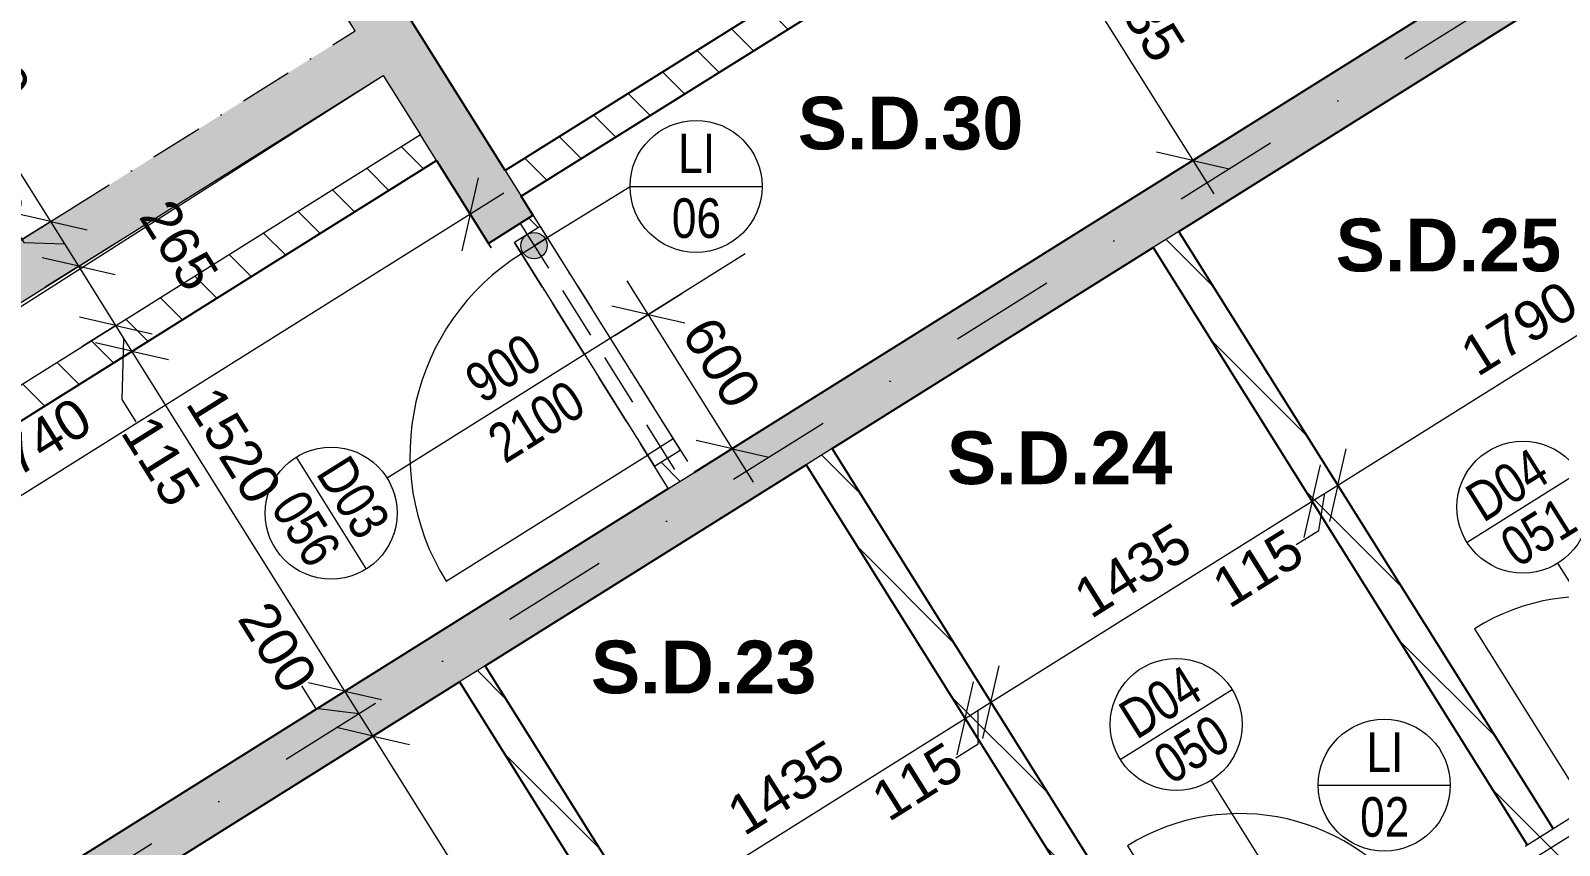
# Model space of a CAD drawing. Header units: millimetres. Extents: x -45523 to 44975, y -3459 to 74573.
# Drawn here: x -26031 to -20241, y 59527 to 62615 of the extents above; entities that cross this region are included whole.
import ezdxf

# ---------------------------------------------------------------- set-up
doc = ezdxf.new("R2010")
doc.units = ezdxf.units.MM
for name, pattern in [('HA_Dash_3mm-S1mm', [300, 200, -100]), ('HA_DashDot_10mm-S3mm', [1000, 400, -300, 0, -300]), ('HA_DashDot_2_2mm-S0_6mm', [220, 100, -60, 0, -60]), ('HA_DashDot_4mm-S1mm', [400, 200, -100, 0, -100])]:
    doc.linetypes.add(name, pattern=pattern)
for name, color, linetype, lineweight in [('A-____-____-DIMS', 9, 'Continuous', 5), ('A-____-____-DIMS-100', 9, 'Continuous', 5), ('A-AREA-____-IDEN', 9, 'Continuous', 9), ('A-DETL-GENF-OTLN', 9, 'Continuous', 9), ('A-DOOR-____-IDEN', 9, 'Continuous', 9), ('A-DOOR-____-MCUT', 9, 'HA_DashDot_2_2mm-S0_6mm', 9), ('A-DOOR-____-OTLN', 9, 'Continuous', 9), ('A-DOOR-FRAM-MCUT', 9, 'Continuous', 9), ('A-GENM-____-HDLN', 9, 'HA_Dash_3mm-S1mm', 9), ('A-GENM-____-IDEN', 9, 'Continuous', 9), ('A-GENM-____-OTLN', 9, 'Continuous', 9), ('A-WALL-____-MCUT', 9, 'Continuous', 9), ('A-WALL-____-PATT', 9, 'Continuous', 25), ('I-WALL-____-MCUT', 9, 'Continuous', 25), ('S-GRID-____-OTLN', 9, 'Continuous', 5), ('S-STRS-____-MBND', 9, 'HA_DashDot_4mm-S1mm', 9)]:
    doc.layers.add(name, color=color, linetype=linetype, lineweight=lineweight)
doc.styles.add('Arial_2', font='arial.ttf', dxfattribs={"height": 150})
doc.styles.add('Arial_3', font='arial.ttf', dxfattribs={"width": 0.8, "height": 150})
doc.styles.add('Arial_B', font='arialbd.ttf', dxfattribs={"height": 200})
doc.dimstyles.new('Inner_Dimensions', dxfattribs={"dimscale": 304.8, "dimtxt": 153.03891, "dimasz": 0.656168, "dimexe": 0.492126, "dimexo": 0.0625, "dimgap": 0.065617, "dimtad": 1, "dimdec": 0, "dimzin": 0, "dimdsep": 46, "dimtxsty": 'Arial_2', "dimblk1": 'OBLIQUE', "dimblk2": 'OBLIQUE', "dimsah": 1, "dimcen": 0.09, "dimdle": 0.492126, "dimazin": 0, "dimtfac": 1, "dimtdec": 4, "dimtix": 1, "dimtmove": 0, "dimatfit": 3, "dimfxl": 0.492126, "dimfxlon": 1, "dimtvp": 1, "dimtolj": 1, "dimtzin": 0, "dimlwd": 9, "dimlwe": 9, "dimarcsym": 2})
doc.dimstyles.new('Inner_Dimensions_1', dxfattribs={"dimscale": 304.8, "dimtxt": 153.03891, "dimasz": 0.656168, "dimexe": 0.492126, "dimexo": 0.0625, "dimgap": 0.065617, "dimtad": 1, "dimdec": 0, "dimzin": 0, "dimdsep": 46, "dimtxsty": 'Arial_2', "dimblk1": 'OBLIQUE', "dimblk2": 'OBLIQUE', "dimsah": 1, "dimcen": 0.09, "dimdle": 0.492126, "dimazin": 0, "dimtfac": 1, "dimtdec": 4, "dimtix": 1, "dimtmove": 1, "dimatfit": 3, "dimfxl": 0.492126, "dimfxlon": 1, "dimtvp": 1, "dimtolj": 1, "dimtzin": 0, "dimlwd": 9, "dimlwe": 9, "dimarcsym": 2})
doc.dimstyles.new('Inner_Dimensions_2', dxfattribs={"dimscale": 304.8, "dimtxt": 153.03891, "dimasz": 0.656168, "dimexe": 0.492126, "dimexo": 0.0625, "dimgap": 0.065617, "dimtad": 1, "dimdec": 0, "dimzin": 0, "dimdsep": 46, "dimtxsty": 'Arial_2', "dimblk1": 'OBLIQUE', "dimblk2": 'OBLIQUE', "dimsah": 1, "dimcen": 0.09, "dimdle": 0.492126, "dimazin": 0, "dimtfac": 1, "dimtdec": 4, "dimtix": 1, "dimtmove": 2, "dimatfit": 3, "dimfxl": 0.492126, "dimfxlon": 1, "dimtvp": 1, "dimtolj": 1, "dimtzin": 0, "dimlwd": 9, "dimlwe": 9, "dimarcsym": 2})
pattern_1 = [(135, (0, 0), (-106.06602, -106.06602), [])]

# ---------------------------------------------------------------- blocks, each defined once
blk = doc.blocks.new('HA_DR_Single_Swing_Solid - In_900x2100_SKLEP D03-2323771-1PP_GARAZ')
at = {"layer": 'A-DOOR-____-MCUT'}
for p, q in [((-450, 57.5), (450, 57.5)), ((-450, -57.5), (450, -57.5))]:
    blk.add_line(p, q, dxfattribs=at)
at = {"layer": 'A-DOOR-____-OTLN'}
for p, q in [((-500, 57.5), (500, 57.5)), ((-500, -57.5), (500, -57.5))]:
    blk.add_line(p, q, dxfattribs=at)
at = {"layer": 'A-DOOR-____-OTLN', "lineweight": 5}
blk.add_line((450, -957.5), (450, -57.5), dxfattribs=at)
blk.add_arc((450, -57.5), 900, 180, 270, dxfattribs=at)
at = {"layer": 'A-DOOR-FRAM-MCUT'}
for p, q in [((-500, 57.5), (-500, -57.5)), ((-450, -57.5), (-450, 57.5)), ((450, 57.5), (450, -57.5)), ((500, -57.5), (500, 57.5))]:
    blk.add_line(p, q, dxfattribs=at)
blk = doc.blocks.new('HA_DR_Single_Swing_Solid - In_800x2100_SKLEP-V11-1PP_GARAZ')
at = {"layer": 'A-DOOR-____-MCUT'}
for p, q in [((-400, 57.5), (400, 57.5)), ((-400, -57.5), (400, -57.5))]:
    blk.add_line(p, q, dxfattribs=at)
at = {"layer": 'A-DOOR-____-OTLN', "lineweight": 5}
blk.add_line((400, -857.5), (400, -57.5), dxfattribs=at)
blk.add_arc((400, -57.5), 800, 180, 270, dxfattribs=at)
at = {"layer": 'A-DOOR-FRAM-MCUT'}
for p, q in [((-450, 57.5), (-450, -57.5)), ((-400, -57.5), (-400, 57.5)), ((400, 57.5), (400, -57.5)), ((450, -57.5), (450, 57.5))]:
    blk.add_line(p, q, dxfattribs=at)
blk = doc.blocks.new('HA_GM_Shaft_Rectangle - Default-2321910-1PP_GARAZ')
at = {"layer": 'A-DETL-GENF-OTLN'}
for p, q in [((26.5, -26.5), (3740, 0)), ((0, -265), (26.5, -26.5))]:
    blk.add_line(p, q, dxfattribs=at)
at = {"layer": 'A-GENM-____-OTLN'}
for p, q in [((0, -265), (0, 0)), ((0, 0), (3740, 0)), ((3740, 0), (3740, -265)), ((3740, -265), (0, -265))]:
    blk.add_line(p, q, dxfattribs=at)
blk = doc.blocks.new('TB_Porotherm KP11_5_1250mm - TB_Porotherm KP11_5_1250mm-2113159-1PP_GARAZ')
at = {"layer": 'A-GENM-____-HDLN'}
for p, q in [((-625, 57.5), (625, 57.5)), ((-625, 0), (625, 0)), ((625, -57.5), (-625, -57.5))]:
    blk.add_line(p, q, dxfattribs=at)
blk = doc.blocks.new('TB_Porotherm KP11_5_1150mm - TB_Porotherm KP11_5_1150mm-2359378-1PP_GARAZ')
at = {"layer": 'A-GENM-____-HDLN'}
for p, q in [((-624.9, 0), (525.1, 0)), ((-624.8, 57.5), (525.2, 57.5)), ((525.2, -57.5), (-624.8, -57.5))]:
    blk.add_line(p, q, dxfattribs=at)
blk = doc.blocks.new('DIMBLOCK103-1PP_GARAZ')
at = {"layer": 'A-____-____-DIMS-100', "lineweight": 9}
for p, q in [((-24861.4, 59862.1), (-24607.2, 60021.4)), ((-24734.3, 59941.7), (-24872.1, 59973.4)), ((-24734.3, 59941.7), (-24861.4, 59862.1)), ((-23316.9, 57679), (-24734.3, 59941.7)), ((-24734.3, 59941.7), (-24596.5, 59910.1)), ((-23444.1, 57599.4), (-23189.8, 57758.6)), ((-23316.9, 57679), (-23454.8, 57710.7)), ((-23316.9, 57679), (-23444.1, 57599.4)), ((-23316.9, 57679), (-23179.1, 57647.3))]:
    blk.add_line(p, q, dxfattribs=at)
at = {"layer": 'A-____-____-DIMS-100', "color": 0, "lineweight": 9, "insert": (-23756.6, 58785.3), "char_height": 150, "width": 553.765, "attachment_point": 1, "rotation": 302.06239, "line_spacing_factor": 0.941778, "style": 'Arial_2'}
blk.add_mtext('2670', dxfattribs=at)
blk = doc.blocks.new('_Oblique')
at = {"color": 0, "linetype": 'ByBlock', "lineweight": -2}
blk.add_line((-0.5, -0.5), (0.5, 0.5), dxfattribs=at)
blk = doc.blocks.new('DIMBLOCK104-1PP_GARAZ')
at = {"layer": 'A-____-____-DIMS-100', "lineweight": 9}
for p, q in [((-24967.6, 60031.6), (-24713.3, 60190.9)), ((-25005.2, 60132), (-24952.1, 60047.3)), ((-24840.5, 60111.2), (-24978.3, 60142.9)), ((-24840.5, 60111.2), (-24967.6, 60031.6)), ((-24734.3, 59941.7), (-24840.5, 60111.2)), ((-24840.5, 60111.2), (-24702.6, 60079.6)), ((-24952.1, 60047.3), (-24787.4, 60026.5)), ((-24861.4, 59862.1), (-24607.2, 60021.4)), ((-24734.3, 59941.7), (-24872.1, 59973.4)), ((-24734.3, 59941.7), (-24861.4, 59862.1)), ((-24734.3, 59941.7), (-24596.5, 59910.1))]:
    blk.add_line(p, q, dxfattribs=at)
at = {"layer": 'A-____-____-DIMS-100', "color": 0, "lineweight": 9, "insert": (-25123.7, 60466.2), "char_height": 150, "width": 415.324, "attachment_point": 1, "rotation": 302.06239, "line_spacing_factor": 0.941778, "style": 'Arial_2'}
blk.add_mtext('200', dxfattribs=at)
blk = doc.blocks.new('DIMBLOCK105-1PP_GARAZ')
at = {"layer": 'A-____-____-DIMS-100', "lineweight": 9}
for p, q in [((-25774.5, 61319.8), (-25520.2, 61479)), ((-25647.3, 61399.4), (-25785.2, 61431)), ((-25647.3, 61399.4), (-25774.5, 61319.8)), ((-24840.5, 60111.2), (-25647.3, 61399.4)), ((-25647.3, 61399.4), (-25509.5, 61367.7)), ((-24967.6, 60031.6), (-24713.3, 60190.9)), ((-24840.5, 60111.2), (-24978.3, 60142.9)), ((-24840.5, 60111.2), (-24967.6, 60031.6)), ((-24840.5, 60111.2), (-24702.6, 60079.6))]:
    blk.add_line(p, q, dxfattribs=at)
at = {"layer": 'A-____-____-DIMS-100', "color": 0, "lineweight": 9, "insert": (-25319.9, 61281.1), "char_height": 150, "width": 553.765, "attachment_point": 1, "rotation": 302.06239, "line_spacing_factor": 0.941778, "style": 'Arial_2'}
blk.add_mtext('1520', dxfattribs=at)
blk = doc.blocks.new('DIMBLOCK106-1PP_GARAZ')
at = {"layer": 'A-____-____-DIMS-100', "lineweight": 9}
for p, q in [((-25835.5, 61417.2), (-25581.3, 61576.5)), ((-25708.4, 61496.8), (-25846.2, 61528.5)), ((-25708.4, 61496.8), (-25835.5, 61417.2)), ((-25774.5, 61319.8), (-25520.2, 61479)), ((-25647.3, 61399.4), (-25708.4, 61496.8)), ((-25708.4, 61496.8), (-25570.5, 61465.2)), ((-25684.5, 61216.4), (-25677.9, 61448.1)), ((-25647.3, 61399.4), (-25785.2, 61431)), ((-25647.3, 61399.4), (-25774.5, 61319.8)), ((-25647.3, 61399.4), (-25509.5, 61367.7)), ((-25631.4, 61131.7), (-25684.5, 61216.4))]:
    blk.add_line(p, q, dxfattribs=at)
at = {"layer": 'A-____-____-DIMS-100', "color": 0, "lineweight": 9, "insert": (-25566.1, 61172.6), "char_height": 150, "width": 415.324, "attachment_point": 1, "rotation": 302.06239, "line_spacing_factor": 0.941778, "style": 'Arial_2'}
blk.add_mtext('115', dxfattribs=at)
blk = doc.blocks.new('DIMBLOCK107-1PP_GARAZ')
at = {"layer": 'A-____-____-DIMS-100', "lineweight": 9}
for p, q in [((-25976.2, 61641.8), (-25721.9, 61801)), ((-25849.1, 61721.4), (-25986.9, 61753.1)), ((-25849.1, 61721.4), (-25976.2, 61641.8)), ((-25708.4, 61496.8), (-25849.1, 61721.4)), ((-25849.1, 61721.4), (-25711.2, 61689.8)), ((-25835.5, 61417.2), (-25581.3, 61576.5)), ((-25708.4, 61496.8), (-25846.2, 61528.5)), ((-25708.4, 61496.8), (-25835.5, 61417.2)), ((-25708.4, 61496.8), (-25570.5, 61465.2))]:
    blk.add_line(p, q, dxfattribs=at)
at = {"layer": 'A-____-____-DIMS-100', "color": 0, "lineweight": 9, "insert": (-25497.2, 61989.7), "char_height": 150, "width": 415.324, "attachment_point": 1, "rotation": 302.06239, "line_spacing_factor": 0.941778, "style": 'Arial_2'}
blk.add_mtext('265', dxfattribs=at)
blk = doc.blocks.new('DIMBLOCK108-1PP_GARAZ')
at = {"layer": 'A-____-____-DIMS-100', "lineweight": 9}
for p, q in [((-26082.3, 61811.3), (-25828.1, 61970.5)), ((-25955.2, 61890.9), (-26093.1, 61922.6)), ((-26110.6, 61896.6), (-26057.5, 61811.9)), ((-25955.2, 61890.9), (-26082.3, 61811.3)), ((-25849.1, 61721.4), (-25955.2, 61890.9)), ((-25955.2, 61890.9), (-25817.4, 61859.3)), ((-26057.5, 61811.9), (-25902.1, 61806.2)), ((-25976.2, 61641.8), (-25721.9, 61801)), ((-25849.1, 61721.4), (-25986.9, 61753.1)), ((-25849.1, 61721.4), (-25976.2, 61641.8)), ((-25849.1, 61721.4), (-25711.2, 61689.8))]:
    blk.add_line(p, q, dxfattribs=at)
at = {"layer": 'A-____-____-DIMS-100', "color": 0, "lineweight": 9, "insert": (-26229, 62230.8), "char_height": 150, "width": 415.324, "attachment_point": 1, "rotation": 302.06239, "line_spacing_factor": 0.941778, "style": 'Arial_2'}
blk.add_mtext('200', dxfattribs=at)
blk = doc.blocks.new('DIMBLOCK109-1PP_GARAZ')
at = {"layer": 'A-____-____-DIMS-100', "lineweight": 9}
for p, q in [((-26719.4, 62828.3), (-26465.1, 62987.5)), ((-26592.2, 62907.9), (-26730.1, 62939.5)), ((-26592.2, 62907.9), (-26719.4, 62828.3)), ((-25955.2, 61890.9), (-26592.2, 62907.9)), ((-26592.2, 62907.9), (-26454.4, 62876.2)), ((-26082.3, 61811.3), (-25828.1, 61970.5)), ((-25955.2, 61890.9), (-26093.1, 61922.6)), ((-25955.2, 61890.9), (-26082.3, 61811.3)), ((-25955.2, 61890.9), (-25817.4, 61859.3))]:
    blk.add_line(p, q, dxfattribs=at)
at = {"layer": 'A-____-____-DIMS-100', "color": 0, "lineweight": 9, "insert": (-26270.8, 62799.3), "char_height": 150, "width": 553.765, "attachment_point": 1, "rotation": 302.06239, "line_spacing_factor": 0.941778, "style": 'Arial_2'}
blk.add_mtext('1200', dxfattribs=at)
blk = doc.blocks.new('DIMBLOCK140-1PP_GARAZ')
at = {"layer": 'A-____-____-DIMS-100', "lineweight": 9}
for p, q in [((-22157.7, 63248.9), (-22411.9, 63089.6)), ((-22284.8, 63169.2), (-22157.7, 63248.9)), ((-22284.8, 63169.2), (-22422.6, 63200.9)), ((-22284.8, 63169.2), (-21549.6, 61995.5)), ((-22284.8, 63169.2), (-22147, 63137.6)), ((-21502.1, 62202.2), (-21756.4, 62043)), ((-21629.2, 62122.6), (-21502.1, 62202.2)), ((-21629.2, 62122.6), (-21767.1, 62154.3)), ((-21629.2, 62122.6), (-21491.4, 62090.9))]:
    blk.add_line(p, q, dxfattribs=at)
at = {"layer": 'A-____-____-DIMS-100', "color": 0, "lineweight": 9, "insert": (-21897.5, 62955.4), "char_height": 150, "width": 553.765, "attachment_point": 1, "rotation": 302.06125, "line_spacing_factor": 0.941778, "style": 'Arial_2'}
blk.add_mtext('1235', dxfattribs=at)
blk = doc.blocks.new('DIMBLOCK174-1PP_GARAZ')
at = {"layer": 'A-____-____-DIMS-100', "lineweight": 9}
for p, q in [((-22570.8, 60135.7), (-22411.5, 59881.4)), ((-22491.1, 60008.5), (-22570.8, 60135.7)), ((-22491.1, 60008.5), (-22459.5, 60146.4)), ((-23707.3, 59246.8), (-22491.1, 60008.5)), ((-22491.1, 60008.5), (-22522.8, 59870.7)), ((-23786.9, 59373.9), (-23627.7, 59119.7)), ((-23707.3, 59246.8), (-23786.9, 59373.9)), ((-23707.3, 59246.8), (-23675.6, 59384.6)), ((-23707.3, 59246.8), (-23738.9, 59109))]:
    blk.add_line(p, q, dxfattribs=at)
at = {"layer": 'A-____-____-DIMS-100', "color": 0, "lineweight": 9, "insert": (-23408.7, 59687.2), "char_height": 150, "width": 553.765, "attachment_point": 1, "rotation": 32.06125, "line_spacing_factor": 0.941778, "style": 'Arial_2'}
blk.add_mtext('1435', dxfattribs=at)
blk = doc.blocks.new('DIMBLOCK175-1PP_GARAZ')
at = {"layer": 'A-____-____-DIMS-100', "lineweight": 9}
for p, q in [((-22473.3, 60196.7), (-22314.1, 59942.5)), ((-22393.7, 60069.6), (-22473.3, 60196.7)), ((-22393.7, 60069.6), (-22362, 60207.4)), ((-22570.8, 60135.7), (-22411.5, 59881.4)), ((-22491.1, 60008.5), (-22570.8, 60135.7)), ((-22491.1, 60008.5), (-22459.5, 60146.4)), ((-22491.1, 60008.5), (-22393.7, 60069.6)), ((-22393.7, 60069.6), (-22425.3, 59931.8)), ((-22491.1, 60008.5), (-22522.8, 59870.7)), ((-22442.5, 59912.3), (-22442.4, 60039.1)), ((-22527.3, 59859.2), (-22442.5, 59912.3))]:
    blk.add_line(p, q, dxfattribs=at)
at = {"layer": 'A-____-____-DIMS-100', "color": 0, "lineweight": 9, "insert": (-22861.5, 59740.7), "char_height": 150, "width": 415.324, "attachment_point": 1, "rotation": 32.06125, "line_spacing_factor": 0.941778, "style": 'Arial_2'}
blk.add_mtext('115', dxfattribs=at)
blk = doc.blocks.new('DIMBLOCK176-1PP_GARAZ')
at = {"layer": 'A-____-____-DIMS-100', "lineweight": 9}
for p, q in [((-21257.2, 60958.4), (-21097.9, 60704.2)), ((-21177.5, 60831.3), (-21257.2, 60958.4)), ((-21177.5, 60831.3), (-21145.9, 60969.2)), ((-22393.7, 60069.6), (-21177.5, 60831.3)), ((-21177.5, 60831.3), (-21209.2, 60693.5)), ((-22473.3, 60196.7), (-22314.1, 59942.5)), ((-22393.7, 60069.6), (-22473.3, 60196.7)), ((-22393.7, 60069.6), (-22362, 60207.4)), ((-22393.7, 60069.6), (-22425.3, 59931.8))]:
    blk.add_line(p, q, dxfattribs=at)
at = {"layer": 'A-____-____-DIMS-100', "color": 0, "lineweight": 9, "insert": (-22095.1, 60510), "char_height": 150, "width": 553.765, "attachment_point": 1, "rotation": 32.06125, "line_spacing_factor": 0.941778, "style": 'Arial_2'}
blk.add_mtext('1435', dxfattribs=at)
blk = doc.blocks.new('DIMBLOCK177-1PP_GARAZ')
at = {"layer": 'A-____-____-DIMS-100', "lineweight": 9}
for p, q in [((-21159.7, 61019.5), (-21000.5, 60765.2)), ((-21080.1, 60892.4), (-21159.7, 61019.5)), ((-21080.1, 60892.4), (-21048.4, 61030.2)), ((-21257.2, 60958.4), (-21097.9, 60704.2)), ((-21177.5, 60831.3), (-21257.2, 60958.4)), ((-21177.5, 60831.3), (-21145.9, 60969.2)), ((-21177.5, 60831.3), (-21080.1, 60892.4)), ((-21080.1, 60892.4), (-21111.8, 60754.5)), ((-21177.5, 60831.3), (-21209.2, 60693.5)), ((-21152.4, 60720.3), (-21128.8, 60861.8)), ((-21237.2, 60667.3), (-21152.4, 60720.3))]:
    blk.add_line(p, q, dxfattribs=at)
at = {"layer": 'A-____-____-DIMS-100', "color": 0, "lineweight": 9, "insert": (-21571.4, 60548.8), "char_height": 150, "width": 415.324, "attachment_point": 1, "rotation": 32.06125, "line_spacing_factor": 0.941778, "style": 'Arial_2'}
blk.add_mtext('115', dxfattribs=at)
blk = doc.blocks.new('DIMBLOCK178-1PP_GARAZ')
at = {"layer": 'A-____-____-DIMS-100', "lineweight": 9}
for p, q in [((-19642.7, 61969.7), (-19483.5, 61715.4)), ((-19563.1, 61842.5), (-19642.7, 61969.7)), ((-19563.1, 61842.5), (-19531.4, 61980.4)), ((-21080.1, 60892.4), (-19436, 61922.2)), ((-19563.1, 61842.5), (-19594.8, 61704.7)), ((-21159.7, 61019.5), (-21000.5, 60765.2)), ((-21080.1, 60892.4), (-21159.7, 61019.5)), ((-21080.1, 60892.4), (-21048.4, 61030.2)), ((-21080.1, 60892.4), (-21111.8, 60754.5))]:
    blk.add_line(p, q, dxfattribs=at)
at = {"layer": 'A-____-____-DIMS-100', "color": 0, "lineweight": 9, "insert": (-20631.1, 61427), "char_height": 150, "width": 553.765, "attachment_point": 1, "rotation": 32.06125, "line_spacing_factor": 0.941778, "style": 'Arial_2'}
blk.add_mtext('1790', dxfattribs=at)
blk = doc.blocks.new('DIMBLOCK183-1PP_GARAZ')
at = {"layer": 'A-____-____-DIMS-100', "lineweight": 9}
for p, q in [((-19602, 59568.8), (-19570.4, 59706.6)), ((-19681.7, 59695.9), (-19522.4, 59441.7)), ((-19602, 59568.8), (-19681.7, 59695.9)), ((-20915.6, 58746), (-19602, 59568.8)), ((-19602, 59568.8), (-19633.7, 59431)), ((-20995.3, 58873.2), (-20836, 58618.9)), ((-20915.6, 58746), (-20995.3, 58873.2)), ((-20915.6, 58746), (-20884, 58883.9)), ((-20915.6, 58746), (-20947.3, 58608.2))]:
    blk.add_line(p, q, dxfattribs=at)
at = {"layer": 'A-____-____-DIMS-100', "color": 0, "lineweight": 9, "insert": (-20568.4, 59216.9), "char_height": 150, "width": 553.765, "attachment_point": 1, "rotation": 32.06125, "line_spacing_factor": 0.941778, "style": 'Arial_2'}
blk.add_mtext('1550', dxfattribs=at)
blk = doc.blocks.new('HA_TAG_Door_TypeMark_wDimensions - Scale100_Right with Bouble-921054-1PP_GARAZ')
at = {"layer": 'A-DOOR-____-IDEN'}
for p, q in [((0, 5), (0, -11)), ((-2.5, -13.5), (2.5, -13.5))]:
    blk.add_line(p, q, dxfattribs=at)
blk.add_circle((0, -13.5), 2.5, dxfattribs=at)
blk = doc.blocks.new('HA_TAG_Door_TypeMark_wDimensions - Scale100_Left with Bouble-921058-1PP_GARAZ')
at = {"layer": 'A-DOOR-____-IDEN'}
for p, q in [((-2.5, 13.5), (2.5, 13.5)), ((0, -5), (0, 11))]:
    blk.add_line(p, q, dxfattribs=at)
blk.add_circle((0, 13.5), 2.5, dxfattribs=at)
blk = doc.blocks.new('DIMBLOCK258-1PP_GARAZ')
at = {"layer": 'A-____-____-DIMS-100', "lineweight": 9}
for p, q in [((-24286.5, 61791.3), (-24445.8, 62045.5)), ((-24366.1, 61918.4), (-24334.5, 62056.2)), ((-24239, 61998), (-27535.7, 59933.1)), ((-24366.1, 61918.4), (-24397.8, 61780.6)), ((-24366.1, 61918.4), (-24286.5, 61791.3)), ((-27615.3, 60060.2), (-27456.1, 59806)), ((-27535.7, 59933.1), (-27615.3, 60060.2)), ((-27535.7, 59933.1), (-27504.1, 60071)), ((-27535.7, 59933.1), (-27567.4, 59795.3))]:
    blk.add_line(p, q, dxfattribs=at)
at = {"layer": 'A-____-____-DIMS-100', "color": 0, "lineweight": 9, "insert": (-26260.5, 60985.3), "char_height": 150, "width": 553.765, "attachment_point": 1, "rotation": 32.06125, "line_spacing_factor": 0.941778, "style": 'Arial_2'}
blk.add_mtext('3740', dxfattribs=at)
blk = doc.blocks.new('DIMBLOCK263-1PP_GARAZ')
at = {"layer": 'A-____-____-DIMS-100', "lineweight": 9}
for p, q in [((-23818.7, 61459.2), (-23564.4, 61618.4)), ((-23293.4, 60903.2), (-23771.2, 61665.9)), ((-23691.6, 61538.8), (-23829.4, 61570.5)), ((-23691.6, 61538.8), (-23818.7, 61459.2)), ((-23691.6, 61538.8), (-23553.7, 61507.2)), ((-23500.2, 60950.7), (-23245.9, 61110)), ((-23373.1, 61030.3), (-23510.9, 61062)), ((-23373.1, 61030.3), (-23500.2, 60950.7)), ((-23373.1, 61030.3), (-23235.2, 60998.7))]:
    blk.add_line(p, q, dxfattribs=at)
at = {"layer": 'A-____-____-DIMS-100', "color": 0, "lineweight": 9, "insert": (-23442.2, 61545.2), "char_height": 150, "width": 415.324, "attachment_point": 1, "rotation": 302.06125, "line_spacing_factor": 0.941778, "style": 'Arial_2'}
blk.add_mtext('600', dxfattribs=at)
blk = doc.blocks.new('DIMBLOCK543-1PP_GARAZ')
at = {"layer": 'A-____-____-DIMS-100', "lineweight": 9}
for p, q in [((-18483.1, 71251.8), (-18642.3, 71506)), ((-18562.7, 71378.9), (-18531, 71516.7)), ((-18435.6, 71458.5), (-42266.7, 56531.7)), ((-18562.7, 71378.9), (-18594.4, 71241.1)), ((-18562.7, 71378.9), (-18483.1, 71251.8)), ((-42060, 56484.2), (-42219.2, 56738.4)), ((-42139.6, 56611.3), (-42107.9, 56749.1)), ((-42139.6, 56611.3), (-42171.3, 56473.5)), ((-42139.6, 56611.3), (-42060, 56484.2))]:
    blk.add_line(p, q, dxfattribs=at)
at = {"layer": 'A-____-____-DIMS-100', "color": 0, "lineweight": 9, "insert": (-31092.9, 63783.9), "char_height": 150, "width": 692.207, "attachment_point": 1, "rotation": 32.06125, "line_spacing_factor": 0.941778, "style": 'Arial_2'}
blk.add_mtext('27820', dxfattribs=at)
blk = doc.blocks.new('HA_TAG_GM_Products - Generic-588599-1PP_GARAZ')
at = {"layer": 'A-GENM-____-IDEN'}
blk.add_line((-2.5, 0), (2.5, 0), dxfattribs=at)
blk.add_circle((0, 0), 2.5, dxfattribs=at)

msp = doc.modelspace()

# ---------------------------------------------------------------- hatches: boundary and pattern name
at = {"layer": 'A-GENM-____-IDEN'}
h = msp.add_hatch(color=256, dxfattribs=at)
edge = h.paths.add_edge_path()
edge.add_arc((-24124.5, 61799.7), 50, 0, 360)
at = {"layer": 'A-WALL-____-PATT', "lineweight": 5}
h = msp.add_hatch(dxfattribs=at)
h.set_pattern_fill('FP_2', color=256, style=0, pattern_type=2)
h.set_pattern_definition(pattern_1)
h.paths.add_polyline_path([(-24172.9, 61986.6), (-21821.1, 63459.7), (-21882.2, 63557.1), (-24233.9, 62084.1), (-24207.7, 62042.2)])
h.paths.add_polyline_path([(-21058.4, 63937.4), (-19096.5, 65166.3), (-19157.5, 65263.7), (-21119.4, 64034.9), (-21100.8, 64005.1)])
at = {"layer": 'A-WALL-____-PATT', "lineweight": 9}
for points in [[(-24297.2, 61808.4), (-24127.8, 61914.6), (-26017.5, 64931.6), (-26187, 64825.5), (-24443.7, 62042.2)], [(-28034.4, 60352.6), (-24695.4, 62444), (-24801.5, 62613.5), (-28140.6, 60522.1)]]:
    msp.add_hatch(color=256, dxfattribs=at).paths.add_polyline_path(points)
h = msp.add_hatch(color=256, dxfattribs=at)
h.paths.add_polyline_path([(-30419.8, 56380.6), (-28322.1, 57694.5), (-28428.3, 57863.9), (-30526, 56550.1)])
h.paths.add_polyline_path([(-27474.7, 58225.3), (-20165.1, 62803.6), (-20271.3, 62973.1), (-27580.8, 58394.8), (-27564.2, 58368.2)])
at = {"layer": 'A-WALL-____-PATT', "lineweight": 5}
h = msp.add_hatch(dxfattribs=at)
h.set_pattern_fill('FP_2', color=256, style=0, pattern_type=2)
h.set_pattern_definition(pattern_1)
h.paths.add_polyline_path([(-27663.2, 60136.7), (-24493.7, 62122), (-24554.7, 62219.5), (-27724.3, 60234.2)])
h = msp.add_hatch(dxfattribs=at)
h.set_pattern_fill('FP_2', color=256, style=0, pattern_type=2)
h.set_pattern_definition(pattern_1)
h.paths.add_polyline_path([(-23614.8, 60878.9), (-23517.3, 60940), (-23570.4, 61024.7), (-23667.8, 60963.7)])
h.paths.add_polyline_path([(-24198.7, 61811.2), (-24101.2, 61872.2), (-24127.8, 61914.6), (-24225.2, 61853.5)])
h = msp.add_hatch(dxfattribs=at)
h.set_pattern_fill('FP_2', color=256, style=0, pattern_type=2)
h.set_pattern_definition(pattern_1)
h.paths.add_polyline_path([(-20362.3, 59529.7), (-20264.8, 59590.8), (-21682.1, 61853.5), (-21779.6, 61792.4), (-20503.4, 59755)])
h = msp.add_hatch(dxfattribs=at)
h.set_pattern_fill('FP_2', color=256, style=0, pattern_type=2)
h.set_pattern_definition(pattern_1)
h.paths.add_polyline_path([(-21675.9, 58706.9), (-21578.4, 58768), (-22995.7, 61030.7), (-23093.1, 60969.7), (-21764.3, 58848.1)])
h = msp.add_hatch(dxfattribs=at)
h.set_pattern_fill('FP_2', color=256, style=0, pattern_type=2)
h.set_pattern_definition(pattern_1)
h.paths.add_polyline_path([(-25381.9, 56249.9), (-25254.7, 56329.5), (-25315.8, 56427), (-25442.9, 56347.3)])
h.paths.add_polyline_path([(-24492, 56807.2), (-24059.8, 57078), (-24120.8, 57175.5), (-24553.1, 56904.7)])
h.paths.add_polyline_path([(-23297, 57555.8), (-22746.2, 57900.8), (-22807.2, 57998.3), (-23358.1, 57653.2)])
h.paths.add_polyline_path([(-21983.5, 58378.6), (-21432.6, 58723.6), (-21493.6, 58821.1), (-22044.5, 58476)])
h.paths.add_polyline_path([(-20669.9, 59201.4), (-20119, 59546.4), (-20180.1, 59643.9), (-20730.9, 59298.8)])
h.paths.add_polyline_path([(-19356.3, 60024.2), (-18686.8, 60443.5), (-18747.8, 60541), (-19417.3, 60121.6)])
h = msp.add_hatch(dxfattribs=at)
h.set_pattern_fill('FP_2', color=256, style=0, pattern_type=2)
h.set_pattern_definition(pattern_1)
h.paths.add_polyline_path([(-22989.4, 57884.1), (-22892, 57945.2), (-24309.3, 60207.9), (-24406.7, 60146.9), (-24161.3, 59755)])

# ---------------------------------------------------------------- linework, layer by layer
at = {"layer": 'A-GENM-____-IDEN'}
msp.add_line((-24124.5, 61799.7), (-23760.8, 62024.3), dxfattribs=at)
msp.add_circle((-24124.5, 61799.7), 50, dxfattribs=at)
at = {"layer": 'A-WALL-____-MCUT'}
for p, q in [((-24493.7, 62122), (-24554.7, 62219.5)), ((-24233.9, 62084.1), (-24172.9, 61986.6)), ((-21682.1, 61853.5), (-21779.6, 61792.4)), ((-22995.7, 61030.7), (-23093.1, 60969.7)), ((-23614.8, 60878.9), (-23517.3, 60940)), ((-24309.3, 60207.9), (-24406.7, 60146.9))]:
    msp.add_line(p, q, dxfattribs=at)
at = {"layer": 'I-WALL-____-MCUT'}
for p, q in [((-24233.9, 62084.1), (-26017.5, 64931.6)), ((-22013.6, 63474.8), (-24233.9, 62084.1)), ((-24172.9, 61986.6), (-21952.5, 63377.4)), ((-20275.7, 62970.4), (-23517.3, 60940)), ((-21682.1, 61853.5), (-20165.1, 62803.6)), ((-27832.7, 60030.5), (-24493.7, 62122)), ((-24493.7, 62122), (-24297.2, 61808.4)), ((-24127.7, 61914.5), (-24172.9, 61986.6)), ((-24127.8, 61914.6), (-24297.2, 61808.4)), ((-24225.2, 61853.5), (-24225.1, 61853.4)), ((-20264.8, 59590.8), (-21682.1, 61853.5)), ((-22995.7, 61030.7), (-21779.6, 61792.4)), ((-21779.6, 61792.4), (-20362.3, 59529.7)), ((-21578.4, 58768), (-22995.7, 61030.7)), ((-24309.3, 60207.9), (-23093.1, 60969.7)), ((-23093.1, 60969.7), (-21675.9, 58706.9)), ((-23614.8, 60878.9), (-27580.8, 58394.8)), ((-22892, 57945.2), (-24309.3, 60207.9)), ((-25622.9, 59385.2), (-24406.7, 60146.9)), ((-24406.7, 60146.9), (-22989.4, 57884.1))]:
    msp.add_line(p, q, dxfattribs=at)
at = {"layer": 'S-GRID-____-OTLN', "linetype": 'HA_DashDot_10mm-S3mm', "lineweight": 9}
msp.add_line((-40319.9, 50297.5), (-15561.8, 65805), dxfattribs=at)
at = {"layer": 'S-STRS-____-MBND'}
for p, q in [((-24801.5, 62613.5), (-26128.6, 64732.2)), ((-26242.3, 61711.1), (-24801.5, 62613.5))]:
    msp.add_line(p, q, dxfattribs=at)

# ---------------------------------------------------------------- block references
at = {"layer": 'A-DOOR-____-IDEN', "xscale": 99.99999999999993, "yscale": 99.99999999999993, "zscale": 99.99999999999993}
for name, p, rotation in [('HA_TAG_Door_TypeMark_wDimensions - Scale100_Right with Bouble-921054-1PP_GARAZ', (-23748.9, 61502.9), 302.0612494774556), ('HA_TAG_Door_TypeMark_wDimensions - Scale100_Left with Bouble-921058-1PP_GARAZ', (-19662, 59664.5), 32.06238575571572), ('HA_TAG_Door_TypeMark_wDimensions - Scale100_Left with Bouble-921058-1PP_GARAZ', (-20975.6, 58841.7), 32.06238575571572)]:
    msp.add_blockref(name, p, dxfattribs=dict(at, rotation=rotation))
at = {"layer": 'A-DOOR-____-OTLN'}
for name, p, rotation in [('HA_DR_Single_Swing_Solid - In_900x2100_SKLEP D03-2323771-1PP_GARAZ', (-23884.5, 61418), 302.0612494774555), ('HA_DR_Single_Swing_Solid - In_800x2100_SKLEP-V11-1PP_GARAZ', (-19768.2, 59834), 212.0623857557158), ('HA_DR_Single_Swing_Solid - In_800x2100_SKLEP-V11-1PP_GARAZ', (-21081.8, 59011.2), 212.0623857557158)]:
    msp.add_blockref(name, p, dxfattribs=dict(at, rotation=rotation))
at = {"layer": 'A-GENM-____-IDEN', "xscale": 99.99999999999993, "yscale": 99.99999999999993, "zscale": 99.99999999999993}
for p in [(-23510.8, 62024.3), (-20903.9, 59755.3)]:
    msp.add_blockref('HA_TAG_GM_Products - Generic-588599-1PP_GARAZ', p, dxfattribs=at)
at = {"layer": 'A-GENM-____-OTLN', "lineweight": 5, "rotation": 32.06124947745553}
msp.add_blockref('HA_GM_Shaft_Rectangle - Default-2321910-1PP_GARAZ', (-27864.9, 60458.8), dxfattribs=at)
at = {"layer": 'A-GENM-____-OTLN'}
for name, p, rotation in [('TB_Porotherm KP11_5_1150mm - TB_Porotherm KP11_5_1150mm-2359378-1PP_GARAZ', (-23844.7, 61354.4), 302.0612494774559), ('TB_Porotherm KP11_5_1250mm - TB_Porotherm KP11_5_1250mm-2113159-1PP_GARAZ', (-19810.6, 59807.5), 32.06238575571535)]:
    msp.add_blockref(name, p, dxfattribs=dict(at, rotation=rotation))

# ---------------------------------------------------------------- texts
at = {"layer": 'A-AREA-____-IDEN', "lineweight": 5, "char_height": 200, "width": 1058.227, "attachment_point": 1, "style": 'Arial_B'}
for s, insert in [('S.D.30', (-23125.4, 62364.3)), ('S.D.25', (-21088.1, 61902.2)), ('S.D.24', (-22560.4, 61095.9)), ('S.D.23', (-23908.8, 60303.3))]:
    msp.add_mtext(s, dxfattribs=dict(at, insert=insert))
at = {"layer": 'A-DOOR-____-IDEN', "lineweight": 5, "char_height": 150, "attachment_point": 1, "style": 'Arial_3'}
for s, insert, width, rotation in [('900', (-24399.9, 61325.5), 346.329, 32.06125), ('2100', (-24313.9, 61098.4), 461.772, 32.06125), ('D03', (-24826.2, 61016.4), 378.396, 302.06125), ('D04', (-20608.7, 60875.4), 378.396, 32.06239), ('056', (-24997.5, 60886.6), 346.329, 302.06125), ('051', (-20478.9, 60704.1), 346.329, 32.06239), ('D04', (-21922.3, 60052.6), 378.396, 32.06239), ('050', (-21792.5, 59881.3), 346.329, 32.06239)]:
    msp.add_mtext(s, dxfattribs=dict(at, insert=insert, width=width, rotation=rotation))
at = {"layer": 'A-GENM-____-IDEN', "lineweight": 5, "char_height": 150, "attachment_point": 1, "style": 'Arial_3'}
for s, insert, width in [('LI', (-23578.4, 62224.5), 173.164), ('06', (-23602.4, 61979), 230.886), ('LI', (-20971.5, 59955.5), 173.164), ('02', (-20995.5, 59710), 230.886)]:
    msp.add_mtext(s, dxfattribs=dict(at, insert=insert, width=width))

# ---------------------------------------------------------------- dimensions: what is measured, and where the dimension line sits
at = {"layer": 'A-____-____-DIMS', "lineweight": 9}
for base, p1, p2, angle, dimstyle, override, picture, middle, turn in [((-42139.6, 56611.3), (-18483.1, 71251.8), (-42060, 56484.2), 32.06125, 'Inner_Dimensions_2', {"dimpost": '<>', "dimfxl": 27820}, 'DIMBLOCK543-1PP_GARAZ', (-30746.5, 63882.8), 32.06125), ((-26592.2, 62907.9), (-26082.3, 61811.3), (-26719.4, 62828.3), 302.06239, 'Inner_Dimensions_2', {"dimpost": '<>', "dimfxl": 1200.00672}, 'DIMBLOCK109-1PP_GARAZ', (-26208.6, 62511.6), 302.06239), ((-25955.2, 61890.9), (-25976.2, 61641.8), (-26082.3, 61811.3), 302.06239, 'Inner_Dimensions_1', {"dimpost": '<>', "dimfxl": 200}, 'DIMBLOCK108-1PP_GARAZ', (-26203.5, 62001.8), 302.06239), ((-25849.1, 61721.4), (-25835.5, 61417.2), (-25976.2, 61641.8), 302.06239, 'Inner_Dimensions_2', {"dimpost": '<>', "dimfxl": 265.000005}, 'DIMBLOCK107-1PP_GARAZ', (-25471.7, 61760.6), 302.06239), ((-25708.4, 61496.8), (-25774.5, 61319.8), (-25835.5, 61417.2), 302.06239, 'Inner_Dimensions_1', {"dimpost": '<>', "dimfxl": 115}, 'DIMBLOCK106-1PP_GARAZ', (-25540.6, 60943.5), 302.06239), ((-25647.3, 61399.4), (-24967.6, 60031.6), (-25774.5, 61319.8), 302.06239, 'Inner_Dimensions_2', {"dimpost": '<>', "dimfxl": 1520}, 'DIMBLOCK105-1PP_GARAZ', (-25257.6, 60993.4), 302.06239), ((-21080.1, 60892.4), (-21257.2, 60958.4), (-21159.7, 61019.5), 32.06125, 'Inner_Dimensions_1', {"dimpost": '<>', "dimfxl": 115}, 'DIMBLOCK177-1PP_GARAZ', (-21342.3, 60574.3), 32.06125), ((-24840.5, 60111.2), (-24861.4, 59862.1), (-24967.6, 60031.6), 302.06239, 'Inner_Dimensions_1', {"dimpost": '<>', "dimfxl": 200}, 'DIMBLOCK104-1PP_GARAZ', (-25098.2, 60237.1), 302.06239), ((-22393.7, 60069.6), (-22570.8, 60135.7), (-22473.3, 60196.7), 32.06125, 'Inner_Dimensions_1', {"dimpost": '<>', "dimfxl": 115}, 'DIMBLOCK175-1PP_GARAZ', (-22632.4, 59766.2), 32.06125), ((-24734.3, 59941.7), (-23444.1, 57599.4), (-24861.4, 59862.1), 302.06239, 'Inner_Dimensions_2', {"dimpost": '<>', "dimfxl": 2669.994376}, 'DIMBLOCK103-1PP_GARAZ', (-23694.3, 58497.6), 302.06239)]:
    dim = msp.add_linear_dim(base=base, p1=p1, p2=p2, angle=angle, dimstyle=dimstyle, override=override, dxfattribs=at)
    dim.commit()
    dim.dimension.update_dxf_attribs({"geometry": picture, "text_midpoint": middle, "dimtype": 160, "text_rotation": turn})
for base, p1, p2, angle, override, picture, middle in [((-21629.2, 62122.6), (-22157.7, 63248.9), (-21502.1, 62202.2), 302.06125, {"dimpost": '<>', "dimfxl": 1235}, 'DIMBLOCK140-1PP_GARAZ', (-21875.1, 62697.2)), ((-27535.7, 59933.1), (-24286.5, 61791.3), (-27615.3, 60060.2), 32.06125, {"dimpost": '<>', "dimfxl": 3752.012793}, 'DIMBLOCK258-1PP_GARAZ', (-26002.2, 61007.7)), ((-19563.1, 61842.5), (-21159.7, 61019.5), (-19642.7, 61969.7), 32.06125, {"dimpost": '<>', "dimfxl": 1789.98229}, 'DIMBLOCK178-1PP_GARAZ', (-20372.9, 61449.3)), ((-23691.6, 61538.8), (-23500.2, 60950.7), (-23818.7, 61459.2), 302.06125, {"dimpost": '<>', "dimfxl": 600}, 'DIMBLOCK263-1PP_GARAZ', (-23450.5, 61335.8)), ((-21177.5, 60831.3), (-22473.3, 60196.7), (-21257.2, 60958.4), 32.06125, {"dimpost": '<>', "dimfxl": 1435}, 'DIMBLOCK176-1PP_GARAZ', (-21836.9, 60532.4)), ((-22491.1, 60008.5), (-23786.9, 59373.9), (-22570.8, 60135.7), 32.06125, {"dimpost": '<>', "dimfxl": 1435}, 'DIMBLOCK174-1PP_GARAZ', (-23150.5, 59709.6)), ((-19602, 59568.8), (-20995.3, 58873.2), (-19681.7, 59695.9), 32.06125, {"dimpost": '<>', "dimfxl": 1550}, 'DIMBLOCK183-1PP_GARAZ', (-20310.1, 59239.3))]:
    dim = msp.add_linear_dim(base=base, p1=p1, p2=p2, angle=angle, dimstyle='Inner_Dimensions', override=override, dxfattribs=at)
    dim.commit()
    dim.dimension.update_dxf_attribs({"geometry": picture, "text_midpoint": middle})

doc.saveas('drawing.dxf')
